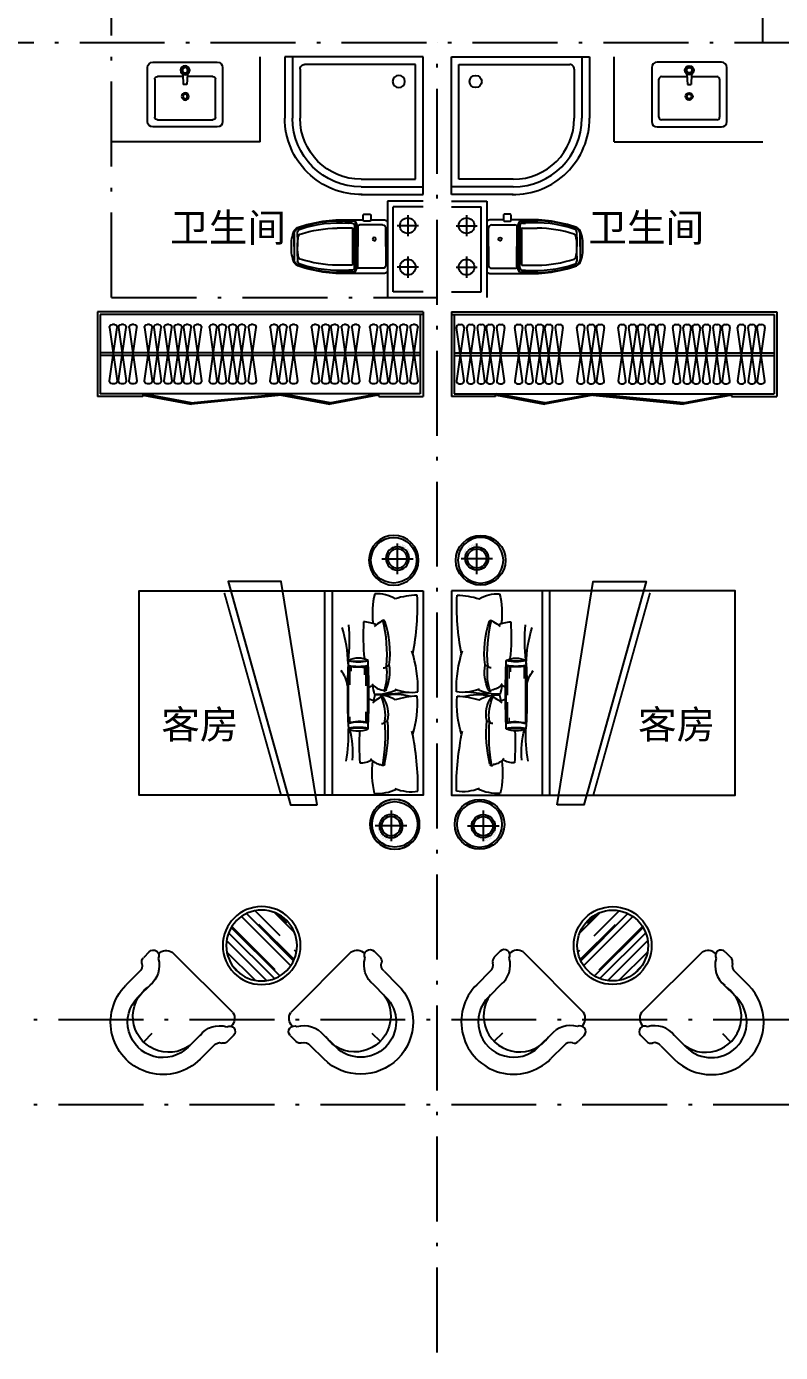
# Model space of a CAD drawing. Extents: x 3694 to 117786, y 20013 to 108631.
# Drawn here: x 30779 to 36105, y 26230 to 35595 of the extents above; entities that cross this region are included whole.
import ezdxf

# ---------------------------------------------------------------- set-up
doc = ezdxf.new("R2010")
doc.units = 0
doc.header["$LTSCALE"] = 1000
doc.header["$MEASUREMENT"] = 0
doc.linetypes.add('ACAD_ISO04W100', pattern=[30, 24, -3, 0, -3])
doc.linetypes.add('ACAD_ISO10W100', pattern=[18.5, 12, -3, 0.5, -3])
for name, color, linetype in [('DOTE', 1, 'ACAD_ISO04W100'), ('PUB_TEXT', 7, 'Continuous'), ('家具', 253, 'Continuous'), ('铺地', 251, 'Continuous')]:
    doc.layers.add(name, color=color, linetype=linetype)
doc.layers.add('陈设', color=31, linetype='Continuous', lineweight=5)
doc.styles.get("Standard").update_dxf_attribs({"font": 'gbenor.shx', "bigfont": 'gbcbig.shx'})

# ---------------------------------------------------------------- blocks, each defined once
blk = doc.blocks.new('dfdsf')
at = {"layer": '家具'}
for p, q in [((-5626.5, -27307.3), (-6080.7, -27307.3)), ((-6118.8, -27345.4), (-6118.8, -27726.4)), ((-5588.4, -27726.4), (-5588.4, -27345.4)), ((-6080.7, -27764.5), (-5626.5, -27764.5))]:
    blk.add_line(p, q, dxfattribs=at)
at = {"layer": '家具', "color": 8}
for p, q in [((-5866.9, -27350.6), (-5876.4, -27341.1)), ((-5853.6, -27345.2), (-5853.6, -27331.7)), ((-5831.1, -27340.8), (-5840.5, -27350.5)), ((-6068, -27694.7), (-6068, -27428)), ((-6049, -27408.9), (-5869.2, -27408.9)), ((-5872.4, -27364), (-5885.9, -27364)), ((-5866.7, -27377.4), (-5876.1, -27387.1)), ((-5870.1, -27391.7), (-5866.3, -27465.6)), ((-5853.6, -27382.8), (-5853.6, -27396.2)), ((-5837.1, -27391.7), (-5840.9, -27465.6)), ((-5830.8, -27386.8), (-5840.3, -27377.3)), ((-5838, -27408.9), (-5658.2, -27408.9)), ((-5834.8, -27364), (-5821.3, -27364)), ((-5639.2, -27428), (-5639.2, -27694.7)), ((-5866.3, -27465.6), (-5840.9, -27465.6)), ((-5658.2, -27713.7), (-6049, -27713.7))]:
    blk.add_line(p, q, dxfattribs=at)
for centre, radius in [((-5853.6, -27364), 32.3), ((-5853.6, -27364), 18.8), ((-5854.6, -27548.6), 25.4), ((-5854.6, -27548.6), 16)]:
    blk.add_circle(centre, radius, dxfattribs=at)
at = {"layer": '家具'}
for centre, start, end in [((-6080.7, -27345.4), 90, 180), ((-5626.5, -27345.4), 0, 90), ((-6080.7, -27726.4), 180, 270), ((-5626.5, -27726.4), 270, 0)]:
    blk.add_arc(centre, 38.1, start, end, dxfattribs=at)
at = {"layer": '家具', "color": 8}
for centre, start, end in [((-6049, -27428), 90, 180), ((-5658.2, -27428), 0, 90), ((-6049, -27694.7), 180, 270), ((-5658.2, -27694.7), 270, 0)]:
    blk.add_arc(centre, 19.1, start, end, dxfattribs=at)
blk = doc.blocks.new('A$C06323CE0')
at = {"layer": '家具', "linetype": 'ByBlock'}
for p, q in [((-477.3, 112.3), (495, 112.3)), ((-477.3, -324.8), (-477.3, 112.3)), ((495, 112.3), (495, -864.1)), ((495, -864.1), (61.9, -864.1))]:
    blk.add_line(p, q, dxfattribs=at)
at = {"layer": '家具', "color": 8, "linetype": 'ByBlock'}
for p, q in [((-423.4, -324.8), (-423.4, 112.3)), ((-369.5, 58.2), (441.2, 58.8)), ((-369.5, -324.8), (-369.5, 58.2)), ((441.2, 58.2), (441.2, -723.8)), ((408.8, -756.2), (61.9, -756.2)), ((495, -810.1), (61.9, -810.1))]:
    blk.add_line(p, q, dxfattribs=at)
blk.add_circle((320.8, -59.4), 43.1, dxfattribs=at)
at = {"layer": '家具', "linetype": 'ByBlock'}
blk.add_arc((62, -324.5), 539.6, 179.19356, 269.98585, dxfattribs=at)
at = {"layer": '家具', "color": 8, "linetype": 'ByBlock'}
for centre, radius, start, end in [((61.9, -324.8), 485.3, 180, 270), ((61.9, -324.8), 431.4, 180, 270), ((408.8, -723.9), 32.4, 270, 0.04014)]:
    blk.add_arc(centre, radius, start, end, dxfattribs=at)
blk = doc.blocks.new('A$C37A63D83')
at = {"layer": '家具', "color": 8}
for p, q in [((136.4, 659.7), (322.6, 659.7)), ((229.5, 659.7), (136.4, 659.7)), ((152.1, 636.3), (127.6, 636.3)), ((162, 636.3), (152.1, 636.3)), ((162, 636.3), (229.5, 636.3)), ((297, 636.3), (229.5, 636.3)), ((297, 636.3), (306.9, 636.3)), ((306.9, 636.3), (331.4, 636.3)), ((49.5, 230.4), (49.5, 316.4)), ((99, 250.2), (99, 355.5)), ((360, 250.2), (360, 355.5)), ((409.5, 230.4), (409.5, 316.4)), ((49.5, 230.4), (229.5, 230.4)), ((49.5, 230.4), (90.9, 211.5)), ((54, 279), (54, 280.3)), ((63, 274.5), (58.5, 274.5)), ((63, 252.9), (63, 274.5)), ((76.5, 36), (76.5, 198)), ((81, 234.9), (229.5, 234.9)), ((90.9, 211.5), (229.5, 211.5)), ((99, 220.5), (229.5, 220.5)), ((229.5, 246.6), (102.6, 246.6)), ((110.7, 246.6), (229.5, 246.6)), ((229.5, 246.6), (356.4, 246.6)), ((348.3, 246.6), (229.5, 246.6)), ((378, 234.9), (229.5, 234.9)), ((409.5, 230.4), (229.5, 230.4)), ((360, 220.5), (229.5, 220.5)), ((368.1, 211.5), (229.5, 211.5)), ((409.5, 230.4), (368.1, 211.5)), ((382.5, 36), (382.5, 198)), ((396, 252.9), (396, 274.5)), ((396, 274.5), (400.5, 274.5)), ((42.3, 171.9), (40.5, 171.9)), ((42.3, 117.9), (40.5, 117.9)), ((49.5, 125.1), (49.5, 164.7)), ((229.5, 13.5), (99, 13.5)), ((229.5, 13.5), (360, 13.5))]:
    blk.add_line(p, q, dxfattribs=at)
at = {"layer": '家具'}
blk.add_line((405, 279), (405, 280.3), dxfattribs=at)
at = {"layer": '家具', "elevation": 0}
blk.add_lwpolyline([(40.5, 117.9), (40.5, 50), (40.5, 22.5, 0.414214), (63, 0), (396, 0, 0.414247), (418.5, 22.5), (418.5, 50), (418.5, 274.5, 0.096754), (365, 634.9, 0.122728), (342, 659.7, 0.112706), (229.5, 679.5, 0.112706), (117, 659.7, 0.110329), (94.6, 636.3, 0.096897), (40.5, 274.5), (40.5, 171.9), (7.2, 171.9, 0.414214), (0, 164.7), (0, 125.1, 0.414214), (7.2, 117.9), (40.5, 117.9)], format="xyb", dxfattribs=at)
at = {"layer": '家具', "color": 8}
blk.add_circle((176.4, 94.5), 11.4, dxfattribs=at)
for centre, radius, start, end in [((138, 625.7), 34, 87.42069, 128.06865), ((321, 625.7), 34, 51.93135, 92.57931), ((823.8, 352.9), 776.2, 158.65987, 172.47632), ((941.9, 340.4), 881.4, 161.70587, 184.28974), ((933.3, 352.9), 834.3, 161.50274, 179.81806), ((113.3, 630.4), 13.5, 134.95433, 158.65987), ((347, 396.4), 344.2, 131.92233, 134.95433), ((129.6, 611.1), 25.3, 94.61237, 166.25294), ((159.2, 611.8), 18, 109.18125, 161.50274), ((214.4, 386.4), 250, 86.59247, 104.15157), ((244.6, 386.4), 250, 75.84843, 93.40753), ((299.8, 611.8), 18, 18.49726, 70.81875), ((-474.3, 352.9), 834.3, 0.18194, 18.49726), ((329.4, 611.1), 25.3, 13.74706, 85.38763), ((112, 396.4), 344.2, 45.04567, 48.07767), ((-482.9, 340.4), 881.4, 355.71026, 18.29413), ((-364.8, 352.9), 776.2, 7.52368, 21.34013), ((545.5, 366.9), 499.1, 169.88512, 189.98228), ((-86.5, 366.9), 499.1, 350.01772, 10.11488), ((58.5, 279), 4.5, 180, 270), ((81, 252.9), 18, 180, 270), ((99, 198), 22.5, 90, 180), ((102.6, 250.2), 3.6, 180, 270), ((356.4, 250.2), 3.6, 270, 0), ((360, 198), 22.5, 0, 90), ((378, 252.9), 18, 270, 0), ((400.5, 279), 4.5, 270, 0), ((42.3, 164.7), 7.2, 0, 90), ((42.3, 125.1), 7.2, 270, 0), ((99, 36), 22.5, 180, 270), ((360, 36), 22.5, 270, 0)]:
    blk.add_arc(centre, radius, start, end, dxfattribs=at)
at = {"layer": '家具'}
for centre, start, end in [((106.7, 630.4), 147.26486, 160.46289), ((345.7, 630.4), 21.34013, 45.04567)]:
    blk.add_arc(centre, 13.5, start, end, dxfattribs=at)
blk = doc.blocks.new('bed-03')
at = {"layer": '家具'}
h = blk.add_hatch(dxfattribs=at)
h.set_pattern_fill('DOTS', color=8, scale=157.35808, style=0)
h.set_pattern_definition([(360, (4699.224, 22464.162), (4.91744, 9.83488), [0, -9.83488])])
h.paths.add_polyline_path([(193.3, 1512.3, -0.023158), (197.9, 1538.3, 0.017447), (-182.8, 1538.1, -0.030336), (-176.8, 1500.1, -0.109684)])
h.paths.add_polyline_path([(-178.1, 1428.4, -0.021039), (-182.7, 1402.1, 0.024893), (200.7, 1402, -0.013485), (197.1, 1417, -0.065247)])
at = {"layer": '家具', "linetype": 'Continuous'}
blk.add_line((-685.8, 1295.4), (685.8, 1295.4), dxfattribs=at)
for points in [[(-685.8, 1905), (685.8, 1905), (685.8, 0), (-685.8, 0)], [(749.3, 1193.8), (-749.3, 952.5), (-749.3, 596.9), (749.3, 1016)]]:
    blk.add_lwpolyline(points, close=True, dxfattribs=at)
at = {"layer": '家具', "linetype": 'Continuous', "const_width": 12.7}
for points in [[(-685.8, 1244.6), (685.8, 1244.6)], [(685.8, 952.5), (-673.1, 571.5)]]:
    blk.add_lwpolyline(points, dxfattribs=at)
at = {"layer": '家具'}
for centre, radius, start, end in [((-19.6, 991.8), 879.4, 89.26749, 107.49187), ((-518.6, 1679.5), 523, 21.50182, 21.52014), ((-291.2, 1827.2), 286.3, 337.28886, 8.83607), ((641.6, 21.3), 1850, 89.47797, 102.03621), ((375.6, 1827.2), 286.3, 337.28886, 8.83607), ((-577.9, 291.4), 1576.8, 78.51563, 92.91885), ((-128, 1881.7), 530.4, 181.68246, 197.89123), ((-518.6, 1679.5), 523, 356.00042, 12.19728), ((388.8, 1722), 379.2, 164.5703, 191.44523), ((72.4, 1196.7), 671.5, 72.36508, 94.45682), ((550.4, 1881.7), 530.4, 181.68246, 197.89123), ((-433, 1598.1), 233.4, 148.85812, 184.05816), ((-316.9, 1592.2), 324, 357.36898, 24.77774), ((245.4, 1598.1), 233.4, 148.85812, 184.05816), ((349.9, 1592.2), 324, 357.36898, 24.77774), ((-260.6, 727.3), 936.2, 85.18392, 104.06595), ((-269.2, 1008), 675.6, 83.20755, 108.38281), ((-285.9, 1731.9), 222.6, 209.74359, 223.86493), ((-144.9, 1376.3), 305.8, 66.56831, 98.36025), ((-213.4, 1658.6), 31.4, 2.78289, 33.25611), ((-131.5, 1271.1), 392.3, 72.55244, 97.40079), ((-192.9, 1640.1), 22.8, 354.43558, 61.56986), ((-127.8, 1648.9), 108.2, 307.60777, 352.44802), ((148.2, 1363.4), 288.9, 81.37225, 115.44969), ((141.6, 1474.1), 198.2, 77.55266, 124.26048), ((226.4, 1720.7), 222.6, 209.74359, 223.86493), ((262.2, 741.5), 929.4, 76.61675, 94.81174), ((160.2, 1647.5), 31.4, 2.78289, 33.25611), ((280, 458.9), 1193.4, 80.01932, 94.24788), ((180.7, 1629), 22.8, 354.43558, 61.56986), ((372.8, 1637.8), 108.2, 307.60777, 352.44802), ((-535.1, 2096.2), 531, 255.7481, 277.42838), ((-210.2, 1487.7), 269, 157.35479, 175.99448), ((-81, 1470.4), 153.7, 154.46306, 205.54216), ((9.9, -3914.4), 5455.9, 87.58865, 92.41135), ((-613.7, 1470.4), 399.6, 350.4535, 9.55171), ((-493.1, 1470), 317.7, 347.54723, 12.52165), ((-202.4, 1492.4), 169.7, 16.73764, 28.09111), ((-134.2, 2172.8), 611.9, 277.91946, 283.31982), ((143.3, 2096.2), 531, 255.7481, 259.99103), ((302, 1476.6), 269, 157.35479, 166.0422), ((476.5, 1475.9), 285.5, 167.23113, 195.17647), ((686, 1470.3), 451.5, 171.53777, 188.42299), ((91.5, 1470.5), 162, 335.83547, 24.1253), ((298.3, 1481.3), 169.7, 359.93165, 28.09111), ((532.6, 2172.8), 611.9, 262.59536, 283.31982), ((-382.1, 2845.4), 1342.3, 265.87858, 276.54701), ((395.3, 834), 600.1, 84.82231, 104.64378), ((341.1, 3294.3), 1817.6, 267.23363, 274.00158), ((-357.5, 205.3), 1206.7, 83.44339, 94.82037), ((-171.5, 490.7), 912.5, 91.59604, 107.13726), ((9.8, 5250.4), 3853.1, 266.5849, 273.4151), ((-29.3, 1206.9), 191.7, 95.57589, 129.53492), ((282.7, 411.7), 993.4, 79.97993, 92.50113)]:
    blk.add_arc(centre, radius, start, end, dxfattribs=at)
at = {"layer": '家具', "color": 8}
for centre, radius, start, end in [((-613.7, 1470.4), 403.5, 350.4535, 9.55171), ((-493.1, 1470), 313.8, 347.54723, 12.52165), ((476.5, 1475.9), 281.5, 167.23113, 195.17647), ((686, 1470.3), 455.4, 171.53777, 188.42299)]:
    blk.add_arc(centre, radius, start, end, dxfattribs=at)
at = {"layer": '家具'}
for points in [[(-482.3, 1649.1), (-489.5, 1638.4), (-485.8, 1630.5), (-479.2, 1621.4)], [(-23.3, 1656.9), (-14.3, 1650.6), (-15.6, 1640.9), (-20.6, 1634.7)], [(30, 1637.9), (22.8, 1627.2), (26.4, 1619.3), (33.1, 1610.3)], [(477.4, 1645.7), (486.4, 1639.5), (485, 1629.8), (480.1, 1623.6)]]:
    blk.add_spline(points, degree=3, dxfattribs=at)
blk = doc.blocks.new('A$C3FDF1746')
at = {"layer": '家具'}
for p, q in [((727.3, 982.2), (632.3, 1077.6)), ((1409.9, 981.2), (1505.3, 1076.1)), ((290.7, 896.4), (233.5, 954)), ((642.2, 897.5), (547.2, 993)), ((868.5, 911.1), (826.5, 953.3)), ((1268.3, 910.9), (1310.5, 952.8)), ((1494.5, 896.1), (1590, 991.1)), ((1846, 893.1), (1903.5, 950.3)), ((863.8, 749), (435.1, 322.5)), ((1698.5, 320), (1272.1, 748.7)), ((287.7, 544.9), (192.7, 640.4)), ((1847.1, 541.6), (1942.6, 636.6)), ((202.6, 460.3), (107.7, 555.8)), ((1102, 522.5), (819.2, 239.7)), ((1020.2, 520.6), (821, 321.5)), ((1157.3, 508), (833.7, 184.4)), ((1194.5, 489.9), (851.8, 147.2)), ((918.4, 476.3), (865.4, 423.3)), ((1931.7, 456.5), (2027.2, 551.5)), ((1162.4, 445.5), (856.5, 139.6)), ((1272, 417.7), (924, 69.7)), ((1292.3, 382.6), (959, 49.4)), ((272.9, 318.7), (231, 360.9)), ((1296.2, 374.2), (1047.6, 125.6)), ((1312.5, 320.8), (1299.8, 308.1)), ((1860.6, 315.3), (1902.8, 357.3)), ((1197.3, 205.6), (1020.9, 29.2)), ((1300, 185.3), (1156.4, 41.6)), ((1245.5, 116.4), (1182.6, 53.5)), ((970.7, 48.7), (967.5, 45.5))]:
    blk.add_line(p, q, dxfattribs=at)
for radius in [275, 250]:
    blk.add_circle((1066.7, 275), radius, dxfattribs=at)
for centre, radius, start, end in [((370, 816.7), 370, 44.84639, 224.84639), ((1766.3, 813.8), 370, 314.84639, 134.84639), ((370, 816.7), 250, 44.84639, 224.84639), ((1766.3, 813.8), 250, 314.84639, 134.84639), ((410.6, 775.9), 253.2, 53.89984, 234.52392), ((770.3, 1014.9), 54, 217.26387, 287.26011), ((798.2, 925.1), 40, 44.84639, 107.26011), ((1338.7, 924.5), 40, 72.43268, 134.84639), ((1367, 1014.1), 54, 252.43268, 322.42892), ((1725.4, 773.2), 253.2, 323.89984, 144.52392), ((4776.2, 2292.5), 3473.8, 202.40145, 202.43785), ((770.3, 1014.9), 174, 217.26387, 286.69045), ((840.1, 882.9), 40, 240.18022, 44.84639), ((800.1, 790.5), 76.1, 326.90973, 45.8028), ((1296.5, 882.5), 40, 134.84639, 299.51257), ((1336.1, 789.9), 76.1, 133.88998, 212.78306), ((1367, 1014.1), 174, 253.00234, 322.42892), ((4776.2, 2292.5), 3273.8, 210.15484, 210.26148), ((169.7, 417.5), 174, 343.00234, 52.42892), ((1964.4, 413.5), 174, 127.26387, 196.69045), ((169.7, 417.5), 54, 342.43268, 52.42892), ((259.3, 389.1), 40, 162.43268, 224.84639), ((1874.6, 385.6), 40, 314.84639, 17.26011), ((1964.4, 413.5), 54, 127.26387, 197.26011), ((301.3, 346.9), 40, 224.84639, 29.51257), ((393.9, 386.5), 76.1, 223.88998, 302.78306), ((1740, 383.8), 76.1, 236.90973, 315.8028), ((1832.4, 343.7), 40, 150.18022, 314.84639)]:
    blk.add_arc(centre, radius, start, end, dxfattribs=at)
blk = doc.blocks.new('yg3')
at = {"layer": '家具'}
for p, q in [((48190.5, -19470.1, 0), (50490.5, -19470.1, 0)), ((48190.5, -19470.1, 0), (48190.5, -20070.1, 0)), ((50490.5, -19470.1, 0), (50490.5, -20050.1, 0)), ((48190.5, -19490.1, 0), (50470.5, -19490.1, 0)), ((48210.5, -19490.1, 0), (48210.5, -20050.1, 0)), ((50470.5, -19490.1, 0), (50470.5, -20050.1, 0)), ((48503, -20070.1, 0), (48190.5, -20070.1, 0)), ((48210.5, -20050.1, 0), (50470.5, -20050.1, 0)), ((48503, -20070.1, 0), (48503, -20050.1, 0)), ((50169.1, -20050.1, 0), (50169.1, -20070.1, 0)), ((50169.1, -20070.1, 0), (50490.5, -20070.1, 0)), ((50490.5, -20050, 0), (50490.5, -20070.1, 0))]:
    blk.add_line(p, q, dxfattribs=at)
at = {"layer": '家具', "color": 8}
for p, q in [((48246, -19560.1, 0), (48260.4, -19560.1, 0)), ((48320.4, -19560.1, 0), (48334.7, -19560.1, 0)), ((48394, -19560.1, 0), (48408.3, -19560.1, 0)), ((48458.4, -19560.1, 0), (48472.7, -19560.1, 0)), ((48532, -19560.1, 0), (48546.3, -19560.1, 0)), ((48658.9, -19560.1, 0), (48673.3, -19560.1, 0)), ((48733.3, -19560.1, 0), (48747.6, -19560.1, 0)), ((48806.9, -19560.1, 0), (48821.2, -19560.1, 0)), ((48871.3, -19560.1, 0), (48885.6, -19560.1, 0)), ((48944.9, -19560.1, 0), (48959.2, -19560.1, 0)), ((49097.7, -19560.1, 0), (49112, -19560.1, 0)), ((49171.3, -19560.1, 0), (49185.6, -19560.1, 0)), ((49235.7, -19560.1, 0), (49250, -19560.1, 0)), ((49389.6, -19560.1, 0), (49403.9, -19560.1, 0)), ((49463.2, -19560.1, 0), (49477.5, -19560.1, 0)), ((49527.6, -19560.1, 0), (49541.9, -19560.1, 0)), ((49601.2, -19560.1, 0), (49615.5, -19560.1, 0)), ((49665.6, -19560.1, 0), (49679.9, -19560.1, 0)), ((49775, -19560.1, 0), (49789.3, -19560.1, 0)), ((49848.6, -19560.1, 0), (49862.9, -19560.1, 0)), ((49913, -19560.1, 0), (49927.3, -19560.1, 0)), ((49985.2, -19560.1, 0), (49999.5, -19560.1, 0)), ((50058.8, -19560.1, 0), (50073.1, -19560.1, 0)), ((50123.2, -19560.1, 0), (50137.5, -19560.1, 0)), ((50232.5, -19560.1, 0), (50246.9, -19560.1, 0)), ((50306.1, -19560.1, 0), (50320.5, -19560.1, 0)), ((50370.5, -19560.1, 0), (50384.8, -19560.1, 0)), ((48280.2, -19957.5, 0), (48226.2, -19582.8, 0)), ((48280.2, -19582.8, 0), (48226.2, -19957.5, 0)), ((48354.5, -19957.5, 0), (48300.6, -19582.8, 0)), ((48354.5, -19582.8, 0), (48300.6, -19957.5, 0)), ((48428.1, -19957.5, 0), (48374.2, -19582.8, 0)), ((48428.1, -19582.8, 0), (48374.2, -19957.5, 0)), ((48492.5, -19957.5, 0), (48438.6, -19582.8, 0)), ((48492.5, -19582.8, 0), (48438.6, -19957.5, 0)), ((48566.1, -19957.5, 0), (48512.1, -19582.8, 0)), ((48566.1, -19582.8, 0), (48512.1, -19957.5, 0)), ((48693.1, -19957.5, 0), (48639.1, -19582.8, 0)), ((48693.1, -19582.8, 0), (48639.1, -19957.5, 0)), ((48767.4, -19957.5, 0), (48713.5, -19582.8, 0)), ((48767.4, -19582.8, 0), (48713.5, -19957.5, 0)), ((48841, -19957.5, 0), (48787.1, -19582.8, 0)), ((48841, -19582.8, 0), (48787.1, -19957.5, 0)), ((48905.4, -19957.5, 0), (48851.5, -19582.8, 0)), ((48905.4, -19582.8, 0), (48851.5, -19957.5, 0)), ((48979, -19957.5, 0), (48925.1, -19582.8, 0)), ((48979, -19582.8, 0), (48925.1, -19957.5, 0)), ((49131.9, -19957.5, 0), (49077.9, -19582.8, 0)), ((49131.9, -19582.8, 0), (49077.9, -19957.5, 0)), ((49205.5, -19957.5, 0), (49151.5, -19582.8, 0)), ((49205.5, -19582.8, 0), (49151.5, -19957.5, 0)), ((49269.9, -19957.5, 0), (49215.9, -19582.8, 0)), ((49269.9, -19582.8, 0), (49215.9, -19957.5, 0)), ((49423.8, -19957.5, 0), (49369.8, -19582.8, 0)), ((49423.8, -19582.8, 0), (49369.8, -19957.5, 0)), ((49497.4, -19957.5, 0), (49443.4, -19582.8, 0)), ((49497.4, -19582.8, 0), (49443.4, -19957.5, 0)), ((49561.8, -19957.5, 0), (49507.8, -19582.8, 0)), ((49561.8, -19582.8, 0), (49507.8, -19957.5, 0)), ((49635.3, -19957.5, 0), (49581.4, -19582.8, 0)), ((49635.3, -19582.8, 0), (49581.4, -19957.5, 0)), ((49699.7, -19957.5, 0), (49645.8, -19582.8, 0)), ((49699.7, -19582.8, 0), (49645.8, -19957.5, 0)), ((49809.1, -19957.5, 0), (49755.2, -19582.8, 0)), ((49809.1, -19582.8, 0), (49755.2, -19957.5, 0)), ((49882.7, -19957.5, 0), (49828.7, -19582.8, 0)), ((49882.7, -19582.8, 0), (49828.7, -19957.5, 0)), ((49947.1, -19957.5, 0), (49893.1, -19582.8, 0)), ((49947.1, -19582.8, 0), (49893.1, -19957.5, 0)), ((50019.3, -19957.5, 0), (49965.4, -19582.8, 0)), ((50019.3, -19582.8, 0), (49965.4, -19957.5, 0)), ((50092.9, -19957.5, 0), (50039, -19582.8, 0)), ((50092.9, -19582.8, 0), (50039, -19957.5, 0)), ((50157.3, -19957.5, 0), (50103.3, -19582.8, 0)), ((50157.3, -19582.8, 0), (50103.3, -19957.5, 0)), ((50266.7, -19957.5, 0), (50212.7, -19582.8, 0)), ((50266.7, -19582.8, 0), (50212.7, -19957.5, 0)), ((50340.3, -19957.5, 0), (50286.3, -19582.8, 0)), ((50340.3, -19582.8, 0), (50286.3, -19957.5, 0)), ((50404.7, -19957.5, 0), (50350.7, -19582.8, 0)), ((50404.7, -19582.8, 0), (50350.7, -19957.5, 0)), ((48210.5, -19760.1, 0), (50470.5, -19760.1, 0)), ((48210.5, -19780.1, 0), (50470.5, -19780.1, 0)), ((48246, -19980.1, 0), (48260.4, -19980.1, 0)), ((48320.4, -19980.1, 0), (48334.7, -19980.1, 0)), ((48394, -19980.1, 0), (48408.3, -19980.1, 0)), ((48458.4, -19980.1, 0), (48472.7, -19980.1, 0)), ((48532, -19980.1, 0), (48546.3, -19980.1, 0)), ((48658.9, -19980.1, 0), (48673.3, -19980.1, 0)), ((48733.3, -19980.1, 0), (48747.6, -19980.1, 0)), ((48806.9, -19980.1, 0), (48821.2, -19980.1, 0)), ((48871.3, -19980.1, 0), (48885.6, -19980.1, 0)), ((48944.9, -19980.1, 0), (48959.2, -19980.1, 0)), ((49097.7, -19980.1, 0), (49112, -19980.1, 0)), ((49171.3, -19980.1, 0), (49185.6, -19980.1, 0)), ((49235.7, -19980.1, 0), (49250, -19980.1, 0)), ((49389.6, -19980.1, 0), (49403.9, -19980.1, 0)), ((49463.2, -19980.1, 0), (49477.5, -19980.1, 0)), ((49527.6, -19980.1, 0), (49541.9, -19980.1, 0)), ((49601.2, -19980.1, 0), (49615.5, -19980.1, 0)), ((49665.6, -19980.1, 0), (49679.9, -19980.1, 0)), ((49775, -19980.1, 0), (49789.3, -19980.1, 0)), ((49848.6, -19980.1, 0), (49862.9, -19980.1, 0)), ((49913, -19980.1, 0), (49927.3, -19980.1, 0)), ((49985.2, -19980.1, 0), (49999.5, -19980.1, 0)), ((50058.8, -19980.1, 0), (50073.1, -19980.1, 0)), ((50123.2, -19980.1, 0), (50137.5, -19980.1, 0)), ((50232.5, -19980.1, 0), (50246.9, -19980.1, 0)), ((50306.1, -19980.1, 0), (50320.5, -19980.1, 0)), ((50370.5, -19980.1, 0), (50384.8, -19980.1, 0))]:
    blk.add_line(p, q, dxfattribs=at)
at = {"layer": '家具', "elevation": 0}
for points in [[(48509.1, -20060.1), (48849.1, -20123.2), (48850.9, -20113.4), (48510.9, -20050.3)], [(49189.1, -20060.1), (48849.1, -20123.2), (48847.2, -20113.4), (49187.2, -20050.3)], [(49189.1, -20059.9), (49829.1, -20123), (49830.9, -20113.2), (49190.9, -20050.1)], [(50169.1, -20059.9), (49829.1, -20123), (49827.2, -20113.2), (50167.2, -20050.1)]]:
    blk.add_lwpolyline(points, close=True, dxfattribs=at)
at = {"layer": '家具', "color": 8}
for centre, start, end in [((48246, -19580.1, 0), 90, 187.59464), ((48260.4, -19580.1, 0), 352.40536, 90), ((48320.4, -19580.1, 0), 90, 187.59464), ((48334.7, -19580.1, 0), 352.40536, 90), ((48394, -19580.1, 0), 90, 187.59464), ((48408.3, -19580.1, 0), 352.40536, 90), ((48458.4, -19580.1, 0), 90, 187.59464), ((48472.7, -19580.1, 0), 352.40536, 90), ((48532, -19580.1, 0), 90, 187.59464), ((48546.3, -19580.1, 0), 352.40536, 90), ((48658.9, -19580.1, 0), 90, 187.59464), ((48673.3, -19580.1, 0), 352.40536, 90), ((48733.3, -19580.1, 0), 90, 187.59464), ((48747.6, -19580.1, 0), 352.40536, 90), ((48806.9, -19580.1, 0), 90, 187.59464), ((48821.2, -19580.1, 0), 352.40536, 90), ((48871.3, -19580.1, 0), 90, 187.59464), ((48885.6, -19580.1, 0), 352.40536, 90), ((48944.9, -19580.1, 0), 90, 187.59464), ((48959.2, -19580.1, 0), 352.40536, 90), ((49097.7, -19580.1, 0), 90, 187.59464), ((49112, -19580.1, 0), 352.40536, 90), ((49171.3, -19580.1, 0), 90, 187.59464), ((49185.6, -19580.1, 0), 352.40536, 90), ((49235.7, -19580.1, 0), 90, 187.59464), ((49250, -19580.1, 0), 352.40536, 90), ((49389.6, -19580.1, 0), 90, 187.59464), ((49403.9, -19580.1, 0), 352.40536, 90), ((49463.2, -19580.1, 0), 90, 187.59464), ((49477.5, -19580.1, 0), 352.40536, 90), ((49527.6, -19580.1, 0), 90, 187.59464), ((49541.9, -19580.1, 0), 352.40536, 90), ((49601.2, -19580.1, 0), 90, 187.59464), ((49615.5, -19580.1, 0), 352.40536, 90), ((49665.6, -19580.1, 0), 90, 187.59464), ((49679.9, -19580.1, 0), 352.40536, 90), ((49775, -19580.1, 0), 90, 187.59464), ((49789.3, -19580.1, 0), 352.40536, 90), ((49848.6, -19580.1, 0), 90, 187.59464), ((49862.9, -19580.1, 0), 352.40536, 90), ((49913, -19580.1, 0), 90, 187.59464), ((49927.3, -19580.1, 0), 352.40536, 90), ((49985.2, -19580.1, 0), 90, 187.59464), ((49999.5, -19580.1, 0), 352.40536, 90), ((50058.8, -19580.1, 0), 90, 187.59464), ((50073.1, -19580.1, 0), 352.40536, 90), ((50123.2, -19580.1, 0), 90, 187.59464), ((50137.5, -19580.1, 0), 352.40536, 90), ((50232.5, -19580.1, 0), 90, 187.59464), ((50246.9, -19580.1, 0), 352.40536, 90), ((50306.1, -19580.1, 0), 90, 187.59464), ((50320.5, -19580.1, 0), 352.40536, 90), ((50370.5, -19580.1, 0), 90, 187.59464), ((50384.8, -19580.1, 0), 352.40536, 90), ((48246, -19960.1, 0), 172.40536, 270), ((48260.4, -19960.1, 0), 270, 7.59464), ((48320.4, -19960.1, 0), 172.40536, 270), ((48334.7, -19960.1, 0), 270, 7.59464), ((48394, -19960.1, 0), 172.40536, 270), ((48408.3, -19960.1, 0), 270, 7.59464), ((48458.4, -19960.1, 0), 172.40536, 270), ((48472.7, -19960.1, 0), 270, 7.59464), ((48532, -19960.1, 0), 172.40536, 270), ((48546.3, -19960.1, 0), 270, 7.59464), ((48658.9, -19960.1, 0), 172.40536, 270), ((48673.3, -19960.1, 0), 270, 7.59464), ((48733.3, -19960.1, 0), 172.40536, 270), ((48747.6, -19960.1, 0), 270, 7.59464), ((48806.9, -19960.1, 0), 172.40536, 270), ((48821.2, -19960.1, 0), 270, 7.59464), ((48871.3, -19960.1, 0), 172.40536, 270), ((48885.6, -19960.1, 0), 270, 7.59464), ((48944.9, -19960.1, 0), 172.40536, 270), ((48959.2, -19960.1, 0), 270, 7.59464), ((49097.7, -19960.1, 0), 172.40536, 270), ((49112, -19960.1, 0), 270, 7.59464), ((49171.3, -19960.1, 0), 172.40536, 270), ((49185.6, -19960.1, 0), 270, 7.59464), ((49235.7, -19960.1, 0), 172.40536, 270), ((49250, -19960.1, 0), 270, 7.59464), ((49389.6, -19960.1, 0), 172.40536, 270), ((49403.9, -19960.1, 0), 270, 7.59464), ((49463.2, -19960.1, 0), 172.40536, 270), ((49477.5, -19960.1, 0), 270, 7.59464), ((49527.6, -19960.1, 0), 172.40536, 270), ((49541.9, -19960.1, 0), 270, 7.59464), ((49601.2, -19960.1, 0), 172.40536, 270), ((49615.5, -19960.1, 0), 270, 7.59464), ((49665.6, -19960.1, 0), 172.40536, 270), ((49679.9, -19960.1, 0), 270, 7.59464), ((49775, -19960.1, 0), 172.40536, 270), ((49789.3, -19960.1, 0), 270, 7.59464), ((49848.6, -19960.1, 0), 172.40536, 270), ((49862.9, -19960.1, 0), 270, 7.59464), ((49913, -19960.1, 0), 172.40536, 270), ((49927.3, -19960.1, 0), 270, 7.59464), ((49985.2, -19960.1, 0), 172.40536, 270), ((49999.5, -19960.1, 0), 270, 7.59464), ((50058.8, -19960.1, 0), 172.40536, 270), ((50073.1, -19960.1, 0), 270, 7.59464), ((50123.2, -19960.1, 0), 172.40536, 270), ((50137.5, -19960.1, 0), 270, 7.59464), ((50232.5, -19960.1, 0), 172.40536, 270), ((50246.9, -19960.1, 0), 270, 7.59464), ((50306.1, -19960.1, 0), 172.40536, 270), ((50320.5, -19960.1, 0), 270, 7.59464), ((50370.5, -19960.1, 0), 172.40536, 270), ((50384.8, -19960.1, 0), 270, 7.59464)]:
    blk.add_arc(centre, 20, start, end, dxfattribs=at)
blk = doc.blocks.new('fdsfsd')
at = {"layer": '家具'}
for p, q in [((0.2, 110.8), (0.2, -106.5)), ((-111, 2.1), (111.4, 2.1))]:
    blk.add_line(p, q, dxfattribs=at)
at = {"layer": '家具', "color": 8}
for p, q in [((59.7, 34.7), (59.7, 34.7)), ((68.8, 30.2), (68.8, 30.2)), ((68.8, 21), (68.8, 21)), ((68.8, 11.9), (68.8, 11.9)), ((68.8, 2.7), (68.8, 2.7)), ((77.9, 16.4), (77.9, 16.4)), ((77.9, 7.3), (77.9, 7.3)), ((87.1, 2.7), (87.1, 2.7)), ((-59.2, -33.8), (-59.2, -33.8)), ((-50.1, -47.6), (-50.1, -47.6)), ((-50.1, -56.7), (-50.1, -56.7)), ((-40.9, -61.3), (-40.9, -61.3)), ((-40.9, -70.4), (-40.9, -70.4)), ((-31.8, -65.8), (-31.8, -65.8)), ((-31.8, -75), (-31.8, -75)), ((-31.8, -84.1), (-31.8, -84.1)), ((-22.6, -70.4), (-22.6, -70.4)), ((-22.6, -79.6), (-22.6, -79.6)), ((-22.6, -88.7), (-22.6, -88.7)), ((-13.5, -75), (-13.5, -75)), ((-13.5, -84.1), (-13.5, -84.1)), ((-13.5, -93.3), (-13.5, -93.3)), ((-4.3, -70.4), (-4.3, -70.4)), ((-4.3, -79.6), (-4.3, -79.6)), ((-4.3, -88.7), (-4.3, -88.7)), ((4.8, -75), (4.8, -75)), ((4.8, -84.1), (4.8, -84.1)), ((4.8, -93.3), (4.8, -93.3)), ((13.9, -70.4), (13.9, -70.4)), ((13.9, -79.6), (13.9, -79.6)), ((13.9, -88.7), (13.9, -88.7)), ((23.1, -65.8), (23.1, -65.8)), ((23.1, -75), (23.1, -75)), ((23.1, -84.1), (23.1, -84.1)), ((23.1, -93.3), (23.1, -93.3)), ((32.2, -61.3), (32.2, -61.3)), ((32.2, -70.4), (32.2, -70.4)), ((32.2, -79.6), (32.2, -79.6)), ((32.2, -88.7), (32.2, -88.7)), ((41.4, -56.7), (41.4, -56.7)), ((41.4, -65.8), (41.4, -65.8)), ((41.4, -75), (41.4, -75)), ((41.4, -84.1), (41.4, -84.1)), ((41.4, -93.3), (41.4, -93.3)), ((50.5, -52.1), (50.5, -52.1)), ((50.5, -61.3), (50.5, -61.3)), ((50.5, -70.4), (50.5, -70.4)), ((50.5, -79.6), (50.5, -79.6)), ((50.5, -88.7), (50.5, -88.7)), ((59.7, -38.4), (59.7, -38.4)), ((59.7, -47.6), (59.7, -47.6)), ((59.7, -56.7), (59.7, -56.7)), ((59.7, -65.8), (59.7, -65.8)), ((59.7, -75), (59.7, -75)), ((59.7, -84.1), (59.7, -84.1)), ((68.8, -6.4), (68.8, -6.4)), ((68.8, -15.6), (68.8, -15.6)), ((68.8, -24.7), (68.8, -24.7)), ((68.8, -33.8), (68.8, -33.8)), ((68.8, -43), (68.8, -43)), ((68.8, -52.1), (68.8, -52.1)), ((68.8, -61.3), (68.8, -61.3)), ((68.8, -70.4), (68.8, -70.4)), ((77.9, -1.8), (77.9, -1.8)), ((77.9, -11), (77.9, -11)), ((77.9, -20.1), (77.9, -20.1)), ((77.9, -29.3), (77.9, -29.3)), ((77.9, -38.4), (77.9, -38.4)), ((77.9, -47.6), (77.9, -47.6)), ((77.9, -56.7), (77.9, -56.7)), ((77.9, -65.8), (77.9, -65.8)), ((87.1, -6.4), (87.1, -6.4)), ((87.1, -15.6), (87.1, -15.6)), ((87.1, -24.7), (87.1, -24.7)), ((87.1, -33.8), (87.1, -33.8)), ((87.1, -43), (87.1, -43)), ((87.1, -52.1), (87.1, -52.1)), ((-4.3, -97.9), (-4.3, -97.9)), ((13.9, -97.9), (13.9, -97.9)), ((32.2, -97.9), (32.2, -97.9))]:
    blk.add_line(p, q, dxfattribs=at)
at = {"layer": '家具'}
for centre, major_axis, start_param, end_param in [((-26.6, 12.9), (-124.1, 124.1), 2.356194490192311, 8.639379797371898), ((0, 0), (58, 58), 3.926991, 10.210176)]:
    blk.add_ellipse(centre, major_axis=major_axis, ratio=1, start_param=start_param, end_param=end_param, dxfattribs=at)
at = {"layer": '家具', "color": 8}
for centre, major_axis, start_param, end_param in [((-26.6, 12.9), (113.8, 113.8), 3.926991, 10.210176), ((0, 0), (-47.9, 47.9), 2.356194490192332, 8.639379797371918)]:
    blk.add_ellipse(centre, major_axis=major_axis, ratio=1, start_param=start_param, end_param=end_param, dxfattribs=at)

msp = doc.modelspace()

# ---------------------------------------------------------------- linework, layer by layer
at = {"layer": 'DOTE', "linetype": 'ACAD_ISO10W100', "ltscale": 0.05}
for p, q in [((31379.8, 33680.9), (31379.8, 38480.9)), ((35979.8, 35480.9), (35979.8, 37980.9)), ((43779.8, 35480.9), (23279.8, 35480.9)), ((33679.8, 26230.3), (33679.8, 35480.9)), ((31379.8, 33680.9), (33679.8, 33680.9)), ((30079.8, 28580.9), (37279.8, 28580.9)), ((30079.8, 27980.9), (37279.8, 27980.9))]:
    msp.add_line(p, q, dxfattribs=at)
at = {"layer": '家具'}
for p, q in [((32429.3, 34780.9, 0), (32429.3, 35380.9)), ((34930.2, 34780.9, 0), (34930.2, 35380.9)), ((32429.3, 34780.9, 0), (31379.8, 34780.9, 0)), ((34930.2, 34780.9, 0), (35979.8, 34780.9, 0)), ((33329.8, 34360.4, 0), (33329.8, 33680.9, 0)), ((33579.8, 34360.4, 0), (33329.8, 34360.4, 0)), ((33779.8, 34360.4, 0), (34029.8, 34360.4, 0)), ((34029.8, 34360.4, 0), (34029.8, 33680.9, 0)), ((33546.7, 34188.4, 0), (33396.7, 34188.4, 0)), ((33471.7, 34263.4, 0), (33471.7, 34113.4, 0)), ((33812.8, 34188.4, 0), (33962.8, 34188.4, 0)), ((33887.8, 34263.4, 0), (33887.8, 34113.4, 0)), ((33471.7, 33970.4, 0), (33471.7, 33820.4, 0)), ((33887.8, 33970.4, 0), (33887.8, 33820.4, 0)), ((33546.7, 33895.4, 0), (33396.7, 33895.4, 0)), ((33812.8, 33895.4, 0), (33962.8, 33895.4, 0)), ((33353.7, 30058.2), (33353.7, 29840.9)), ((33464.8, 29949.6), (33242.5, 29949.6))]:
    msp.add_line(p, q, dxfattribs=at)
at = {"layer": '家具', "color": 251}
for p, q in [((33369.8, 33720.9, 0), (33369.8, 34320.4, 0)), ((33579.8, 34320.4, 0), (33369.8, 34320.4, 0)), ((33779.8, 34320.4, 0), (33989.8, 34320.4, 0)), ((33989.8, 33720.9, 0), (33989.8, 34320.4, 0)), ((33579.8, 33720.9, 0), (33369.8, 33720.9, 0)), ((33779.8, 33720.9, 0), (33989.8, 33720.9, 0))]:
    msp.add_line(p, q, dxfattribs=at)
at = {"layer": '家具'}
for centre in [(33471.7, 34188.4, 0), (33887.8, 34188.4, 0), (33471.7, 33895.4, 0), (33887.8, 33895.4, 0)]:
    msp.add_circle(centre, 55, dxfattribs=at)
at = {"layer": '家具', "extrusion": (0, 0, -1)}
for centre, major_axis, start_param, end_param in [((33380.5, 29960.3), (124.1, 124.1), 2.356194490192311, 8.639379797371898), ((33353.9, 29947.4), (-58, 58), 3.926991, 10.210176)]:
    msp.add_ellipse(centre, major_axis=major_axis, ratio=1, start_param=start_param, end_param=end_param, dxfattribs=at)

# ---------------------------------------------------------------- block references
at = {"layer": '家具', "xscale": -1}
msp.add_blockref('dfdsf', (26045.6, 62650), dxfattribs=at)
at = {"layer": '家具'}
msp.add_blockref('dfdsf', (41314, 62650), dxfattribs=at)
at = {"layer": '家具', "xscale": -1}
for name, p, rotation in [('A$C37A63D83', (33329.8, 34269.8), 90), ('A$C3FDF1746', (31373.2, 29379.3), 180)]:
    msp.add_blockref(name, p, dxfattribs=dict(at, rotation=rotation))
at = {"layer": '家具'}
for name, p, rotation in [('A$C37A63D83', (34029.8, 34269.8), 270), ('fdsfsd', (33960.3, 31838.1), 180), ('A$C3FDF1746', (35986.3, 29379.3), 180)]:
    msp.add_blockref(name, p, dxfattribs=dict(at, rotation=rotation))
at = {"layer": '家具', "extrusion": (0, 0, -1), "yscale": 1.052493438124657, "zscale": -1.052493438320218}
for p, xscale, rotation in [((-31574.8, 30887.1), -1.052493438124657, 90), ((-35784.8, 30887.1), 1.052493438124657, 270)]:
    msp.add_blockref('bed-03', p, dxfattribs=dict(at, xscale=xscale, rotation=rotation))
at = {"layer": '铺地', "xscale": -1, "rotation": 270}
msp.add_blockref('A$C06323CE0', (33467.5, 34885.8), dxfattribs=at)
at = {"layer": '铺地', "rotation": 90}
msp.add_blockref('A$C06323CE0', (33892.1, 34885.8), dxfattribs=at)
at = {"layer": '铺地', "xscale": -1}
msp.add_blockref('yg3', (81770.2, 53051), dxfattribs=at)
at = {"layer": '铺地'}
msp.add_blockref('yg3', (-14410.7, 53051), dxfattribs=at)
at = {"layer": '陈设', "xscale": -1, "rotation": 180}
msp.add_blockref('fdsfsd', (33399.5, 31838.1), dxfattribs=at)
at = {"layer": '陈设', "xscale": -1}
msp.add_blockref('fdsfsd', (33353.9, 29947.4), dxfattribs=at)
at = {"layer": '陈设'}
msp.add_blockref('fdsfsd', (34005.6, 29947.4), dxfattribs=at)

# ---------------------------------------------------------------- texts
at = {"layer": 'PUB_TEXT', "char_height": 200}
for s, insert, width, attachment_point in [('{\\fSimSun|b0|i0|c134|p2;卫生间}', (32612, 34274.6), 4105.676, 3), ('{\\fSimSun|b0|i0|c134|p2;卫生间}', (34747.5, 34274.6), 4105.676, 1), ('{\\fSimSun|b0|i0|c134|p2;客房}', (31730.7, 30765.4, 0), 897.74, 1), ('{\\fSimSun|b0|i0|c134|p2;客房}', (35643.6, 30765.4, 0), 798.679, 3)]:
    msp.add_mtext(s, dxfattribs=dict(at, insert=insert, width=width, attachment_point=attachment_point))

doc.saveas('drawing.dxf')
